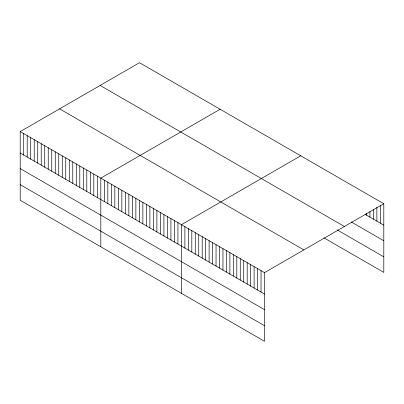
<?xml version="1.0" encoding="UTF-8"?>
<svg xmlns="http://www.w3.org/2000/svg" width="404" height="404" viewBox="0 0 404 404"><rect width="100%" height="100%" fill="white"/><g stroke="black" fill="none" stroke-linecap="round" stroke-linejoin="round"><path stroke-width="0.61" d="M20.2 131.593L264.489 272.634L264.489 341.289L20.2 200.248L20.2 131.593L139.511 62.711L383.8 203.752L383.8 272.407L323.978 237.87M220.124 109.252L100.813 178.139L100.813 246.793M300.743 155.798L181.431 224.68L181.431 293.334M264.489 272.634L383.8 203.752M365.014 214.317L383.8 225.164M351.172 221.917L383.8 240.754M100.136 85.441L344.425 226.482M337.325 229.987L383.8 256.818M59.575 108.863L303.864 249.904M20.2 153.01L264.489 294.046M20.2 168.599L264.489 309.636M20.2 184.658L264.489 325.7M380.341 205.53L380.341 223.165M376.876 207.313L376.876 221.17M373.417 209.721L373.417 219.17M369.958 211.504L369.958 217.17M366.494 213.287L366.494 215.175M261.029 270.635L261.029 292.052M257.57 268.64L257.57 290.052M254.106 266.64L254.106 288.052M250.647 264.64L250.647 286.057M247.187 262.645L247.187 284.057M243.723 260.646L243.723 282.058M240.264 258.646L240.264 280.063M236.805 256.651L236.805 278.063M233.34 254.651L233.34 276.063M229.881 252.651L229.881 274.069M226.422 250.657L226.422 272.069M222.963 248.657L222.963 270.069M219.498 246.657L219.498 268.074M216.039 244.662L216.039 266.074M212.58 242.663L212.58 264.075M209.115 240.663L209.115 262.08M205.656 238.668L205.656 260.08M202.197 236.668L202.197 258.08M198.733 234.668L198.733 256.086M195.273 232.674L195.273 254.086M191.814 230.674L191.814 252.086M188.355 228.674L188.355 250.091M184.891 226.679L184.891 248.091M177.927 222.654L177.927 244.072M174.422 220.635L174.422 242.047M170.917 218.609L170.917 240.021M167.413 216.584L167.413 238.001M163.908 214.564L163.908 235.976M160.403 212.539L160.403 233.951M156.893 210.514L156.893 231.931M153.389 208.489L153.389 229.906M149.884 206.469L149.884 227.881M146.379 204.444L146.379 225.856M142.875 202.419L142.875 223.836M139.37 200.399L139.37 221.811M135.865 198.374L135.865 219.786M132.361 196.349L132.361 217.766M128.856 194.324L128.856 215.741M125.351 192.304L125.351 213.716M121.846 190.279L121.846 211.691M118.342 188.254L118.342 209.671M114.837 186.234L114.837 207.646M111.332 184.209L111.332 205.621M107.828 182.184L107.828 203.601M104.323 180.159L104.323 201.576M97.308 176.114L97.308 197.526M93.804 174.089L93.804 195.506M90.299 172.069L90.299 193.481M86.794 170.044L86.794 191.456M83.29 168.019L83.29 189.436M79.785 165.993L79.785 187.411M76.28 163.974L76.28 185.386M72.776 161.948L72.776 183.36M69.271 159.923L69.271 181.34M65.766 157.903L65.766 179.315M62.261 155.878L62.261 177.29M58.757 153.853L58.757 175.27M55.252 151.828L55.252 173.245M51.747 149.808L51.747 171.22M48.243 147.783L48.243 169.195M44.733 145.758L44.733 167.175M41.228 143.738L41.228 165.15M37.724 141.713L37.724 163.125M34.219 139.688L34.219 161.105M30.714 137.663L30.714 159.08M27.209 135.643L27.209 157.055M23.705 133.618L23.705 155.03"/></g></svg>
